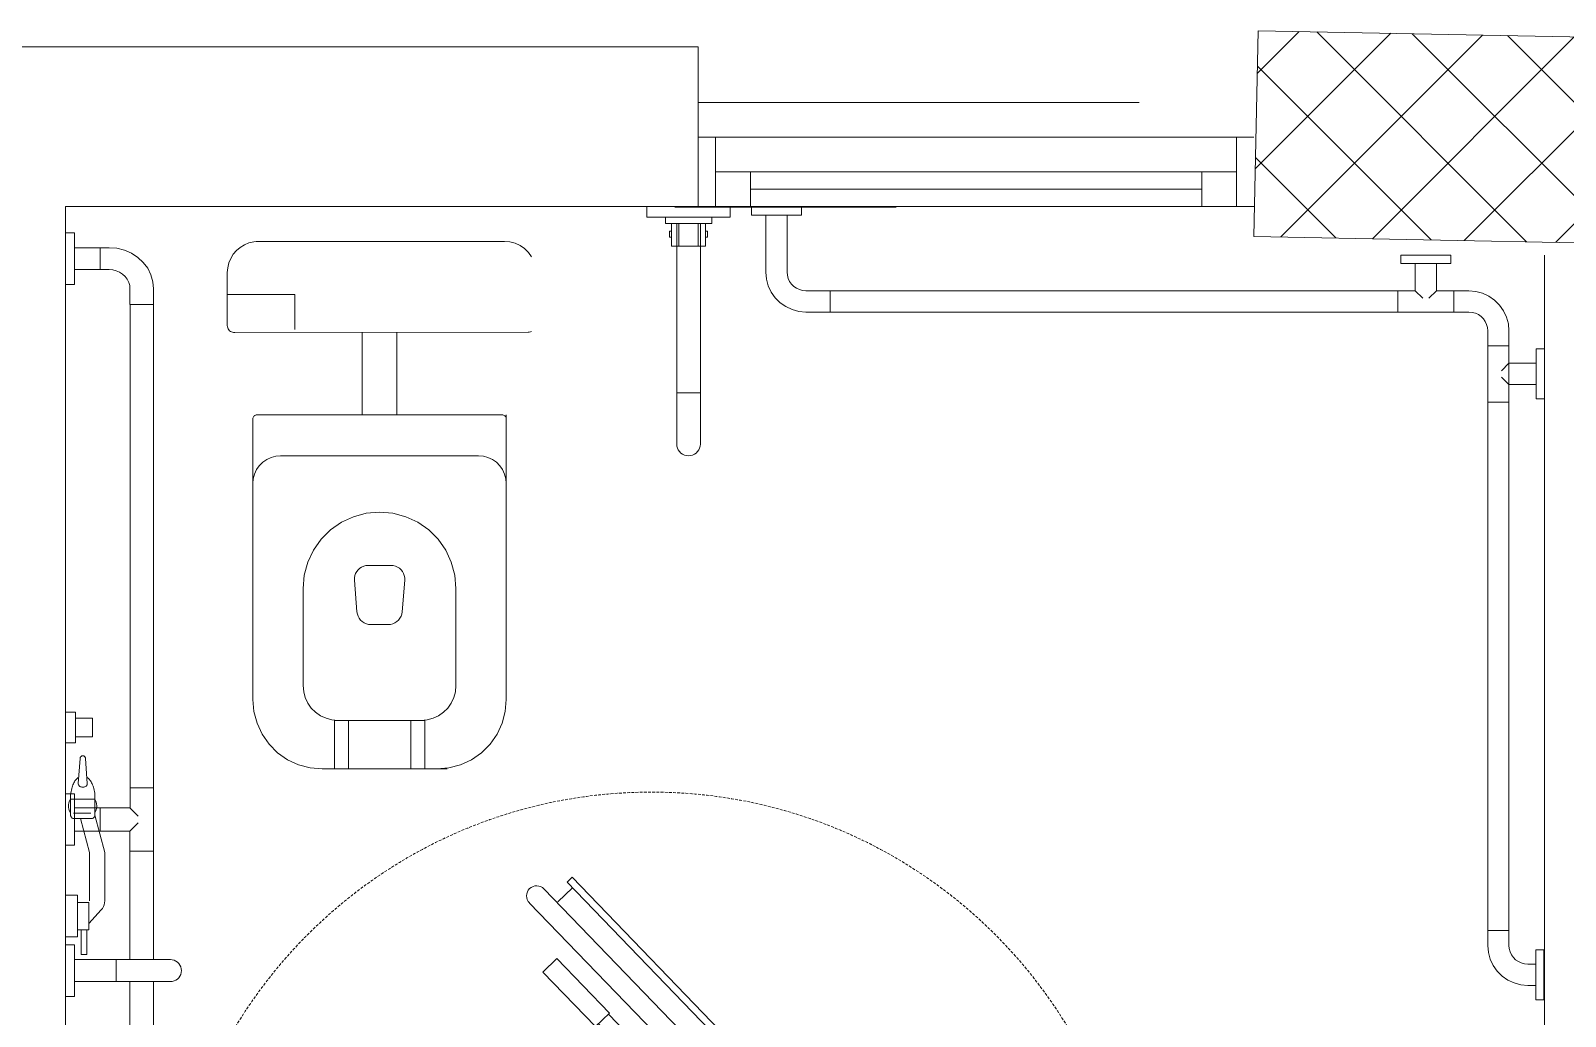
# Model space of a CAD drawing. Extents: x -234346 to 58427, y -132654 to -82394.
# Drawn here: x -135869 to -133659, y -95588 to -94169 of the extents above; entities that cross this region are included whole.
import ezdxf

# ---------------------------------------------------------------- set-up
doc = ezdxf.new("R2010")
doc.units = 0
doc.header["$LTSCALE"] = 8
doc.linetypes.add('HIDDEN2', pattern=[4.7625, 3.175, -1.5875])
doc.linetypes.add('TRATTEGGIATA', pattern=[0.75, 0.5, -0.25])
doc.layers.get('0').update_dxf_attribs({"color": 9, "lineweight": 5})
for name, color, linetype, lineweight in [('72_EGR_EQP_TAG', 9, 'Continuous', 5), ('Aluminum', 9, 'Continuous', 5), ('C-HYDR-CTCH', 9, 'Continuous', 5), ('Hatch', 9, 'Continuous', 5), ('LOADING', 9, 'Continuous', 5), ('Proj', 9, 'Continuous', 5), ('SANIT', 9, 'Continuous', 5), ('Structure', 9, 'Continuous', 5), ('Walls', 9, 'Continuous', 5)]:
    doc.layers.add(name, color=color, linetype=linetype, lineweight=lineweight)

# ---------------------------------------------------------------- blocks, each defined once
blk = doc.blocks.new('A$C47696aed')
at = {"layer": 'Hatch'}
h = blk.add_hatch(dxfattribs=at)
h.set_pattern_fill('ANSI37', color=256, scale=30)
h.paths.add_polyline_path([(50952.7, 21917.9), (50348.7, 21909.7), (50352.6, 21621.3), (50956.6, 21629.5)])
h.paths.add_polyline_path([(43791.9, 21910.1), (43208.4, 21904.7), (43188.5, 21613.3), (43772, 21618.7)])
h.paths.add_polyline_path([(29414.9, 21902.8), (28815.8, 21898.7), (28810.1, 21605.6), (29409.2, 21609.7)])
h.paths.add_polyline_path([(36600.2, 21904.9), (35999, 21897.4), (35990.7, 21611.8), (36591.9, 21619.3)])
h.paths.add_polyline_path([(22195.7, 21912), (21589.3, 21890.2), (21603.8, 21597.6), (22210.2, 21619.5)])
h.paths.add_polyline_path([(15459.1, 21901.7), (14237.2, 21925.6), (14230.7, 21629.5), (15452.7, 21605.5)])
h.paths.add_polyline_path([(15473.2, 14701.6), (14258.2, 14685.8), (14244.7, 14393.4), (15459.7, 14409.1)])
h.paths.add_polyline_path([(15447.1, 7508.4), (14244, 7492.4), (14238.3, 7199.4), (15441.4, 7215.3)])
h.paths.add_polyline_path([(15465.6, 309.7), (14269, 298.3), (14271.8, 3.8), (15468.5, 15.2)])
h.paths.add_polyline_path([(7830.6, 311.8), (7227.1, 308.1), (7237.7, 22.6), (7841.3, 26.3)])
h.paths.add_polyline_path([(7815.2, 7509.8), (7218.4, 7511.4), (7218.2, 7210.2), (7815.1, 7208.6)])
h.paths.add_polyline_path([(7825.1, 14699.4), (7205.8, 14700.6), (7195.2, 14397.6), (7814.5, 14396.4)])
h.paths.add_polyline_path([(7801.7, 21878.7), (7201.1, 21893.2), (7197.5, 21603.6), (7798.1, 21589.1)])
h.paths.add_polyline_path([(602.6, 21876.9), (0, 21899.6), (1.9, 21611.2), (604.5, 21588.5)])
h.paths.add_polyline_path([(610.4, 7498.6), (8.3, 7491.6), (11.7, 7200), (613.7, 7206.9)])
h.paths.add_polyline_path([(627.9, 303.9), (29.5, 302.9), (34.3, 2.3), (632.7, 3.3)])
h.paths.add_polyline_path([(22214.6, 317.2), (21608.9, 304.3), (21614.6, 3.1), (22220.3, 16)])
h.paths.add_polyline_path([(22208.1, 7509.7), (21613.7, 7492.1), (21615.8, 7195.5), (22210.2, 7213.1)])
h.paths.add_polyline_path([(22199.3, 14717.7), (21600.4, 14710), (21604.4, 14409.9), (22203.4, 14417.6)])
h.paths.add_polyline_path([(29399.7, 14702.4), (28797.7, 14707.1), (28802, 14415), (29403.9, 14410.3)])
h.paths.add_polyline_path([(29403.4, 7519.8), (28799.6, 7502.2), (28813, 7202.1), (29413.1, 7223.2)])
h.paths.add_polyline_path([(29419.5, 303.8), (28815.7, 310.4), (28813.3, 24.7), (29417.2, 18.1)])
h.paths.add_polyline_path([(36618, 314.2), (36020.7, 299.7), (36029.7, 0), (36627, 14.6)])
h.paths.add_polyline_path([(36610.7, 7502.6), (36009.5, 7504.5), (36010.6, 7207.3), (36611.9, 7205.4)])
h.paths.add_polyline_path([(36574.3, 14706.4), (35993.4, 14711.1), (36013.1, 14421.3), (36594, 14416.6)])
h.paths.add_polyline_path([(43777.6, 14705.7), (43180, 14719.4), (43182, 14427.5), (43779.6, 14413.8)])
h.paths.add_polyline_path([(43778.6, 7507.1), (43210.2, 7499.5), (43212, 7205.4), (43780.5, 7213)])
h.paths.add_polyline_path([(43815.7, 310), (43210.4, 307.3), (43211.8, 2.8), (43817, 5.4)])
h.paths.add_polyline_path([(50989.9, 309.5), (50401.9, 325.5), (50388.7, 18.3), (50976.7, 2.3)])
h.paths.add_polyline_path([(50974.1, 7508.9), (50370.9, 7510), (50368.9, 7213.4), (50972.2, 7212.3)])
at = {"layer": 'C-HYDR-CTCH', "color": 4, "flags": 128}
blk.add_lwpolyline([(15452.7, 21605.5), (15459.1, 21901.7), (14237.2, 21925.6), (14230.7, 21629.5), (15452.7, 21605.5)], dxfattribs=at)
blk = doc.blocks.new('Wheelchair')
for p, q in [((9688.8, 4580.4), (9636.3, 4519)), ((9688.8, 4580.4), (9913.2, 4363.8)), ((9695.9, 4532.4), (9716, 4554.1)), ((9695.9, 4532.4), (9738.4, 4489.9)), ((9647.3, 4524.1), (9584.2, 4494.7)), ((9709.9, 4426.2), (9647.3, 4524.1)), ((9584.2, 4494.7), (9568.2, 4476.7)), ((9698.4, 4444.2), (9735.9, 4492.5)), ((9738.4, 4489.9), (9752.5, 4485)), ((9752.5, 4485), (9762.6, 4492.4)), ((9968.8, 4285), (9757.7, 4488.8)), ((9762.6, 4492.4), (9766.7, 4505.2)), ((9568.2, 4476.7), (9665.9, 4393.6)), ((9586.8, 4461), (9580.1, 4453.2)), ((9580.1, 4453.2), (9656.4, 4390)), ((9709.9, 4426.2), (9663.7, 4398.5)), ((9779.1, 4383.2), (9709.9, 4426.2)), ((9900.5, 4350.6), (9959.2, 4411.4)), ((9951.7, 4408.7), (9954.5, 4406)), ((9959.2, 4411.4), (10010.4, 4361.2)), ((9656.4, 4390), (9661.8, 4397.1)), ((9665.9, 4393.6), (9695.8, 4341.1)), ((9759.9, 4375.2), (9778.4, 4384.2)), ((9778.4, 4384.2), (9904.8, 4281.6)), ((9933.8, 4386.5), (9932, 4388.3)), ((9934.6, 4342.8), (9980.6, 4390.4)), ((9975.8, 4385.5), (10035.6, 4327.8)), ((9426, 4292.7), (9452.6, 4357.1)), ((9452.6, 4357.1), (9469.8, 4373.8)), ((9469.8, 4373.8), (9557.2, 4280)), ((9486.4, 4356), (9493.9, 4363)), ((9493.9, 4363), (9560.4, 4289.7)), ((9759.9, 4375.2), (9711.9, 4320.3)), ((9934.3, 4342.8), (9906.5, 4356.1)), ((9950.7, 4359.5), (9980.6, 4330.3)), ((10015.9, 4307.3), (9956.1, 4365)), ((10010.4, 4361.2), (10005.8, 4356.5)), ((9695.8, 4341.1), (9709.9, 4321.7)), ((9732.8, 4330.6), (9756, 4349.7)), ((9756, 4349.7), (9802, 4345.5)), ((9802, 4345.5), (9893.6, 4285.1)), ((9934.7, 4342.9), (10054.3, 4227.4)), ((9980.6, 4330.3), (9986.1, 4336)), ((9751.1, 4275.1), (9711.9, 4320.3)), ((9732.8, 4330.6), (9727.3, 4319.9)), ((9778.1, 4291.7), (9727.3, 4319.9)), ((9371.6, 4248.8), (9430.7, 4303.9)), ((9526.6, 4234.6), (9426, 4292.7)), ((9560.4, 4289.7), (9553.6, 4283.9)), ((9775.8, 4283), (9778.1, 4291.7)), ((9966.8, 4282.3), (9975.4, 4291.3)), ((9975.4, 4291.3), (9984.9, 4294.4)), ((10121.6, 4286.3), (10128.5, 4293.5)), ((10128.5, 4293.5), (10506.2, 3929)), ((9526.6, 4234.6), (9552.2, 4282)), ((9557.2, 4280), (9611, 4252.4)), ((9770.8, 4244.3), (9751.1, 4275.1)), ((9789, 4271.5), (9775.8, 4283)), ((9836.1, 4243.1), (9789, 4271.5)), ((9890.5, 4287.2), (9880.7, 4247.5)), ((9891.8, 4246.6), (9904.8, 4281.6)), ((9893.6, 4285.1), (9904.8, 4281.6)), ((9904.8, 4281.6), (9992.8, 4255.2)), ((9964, 4272.7), (9966.8, 4282.3)), ((9977.3, 4259.9), (9964, 4272.7)), ((9967.7, 4265.7), (9965.5, 4263.4)), ((10489.5, 3888.5), (10084.1, 4279.7)), ((10129.9, 4278.3), (10109.5, 4257.2)), ((10137.1, 4271.4), (10116.7, 4250.3)), ((10121.6, 4286.3), (10499.3, 3921.8)), ((9371.6, 4248.8), (9598.1, 4034.2)), ((9419.9, 4243.9), (9399.1, 4222.7)), ((9419.9, 4243.9), (9464.3, 4203.2)), ((9508.1, 4245.3), (9461.6, 4205.7)), ((9611, 4252.4), (9631.1, 4239.2)), ((9989.6, 3975.8), (9770.8, 4244.3)), ((9879.4, 4247.6), (9836.1, 4243.1)), ((9891.8, 4246.6), (9879.4, 4247.6)), ((9966.5, 4198.9), (9891.8, 4246.6)), ((9992.8, 4255.2), (10043.4, 4233.2)), ((10183.1, 4143.7), (10063.9, 4258.7)), ((9572.7, 4167.4), (9526.6, 4234.6)), ((9579.9, 4186.9), (9632.5, 4237.3)), ((9623.1, 4216), (9633.6, 4221.9)), ((9679.4, 4200.1), (9632.5, 4237.3)), ((9664, 4172.4), (9633.6, 4221.9)), ((10043.4, 4233.2), (10099.8, 4203.2)), ((9464.3, 4203.2), (9469.8, 4189.4)), ((9623.1, 4216), (9605.2, 4191.9)), ((9711.1, 4181.9), (9679.4, 4200.1)), ((10099.8, 4203.2), (10116.9, 4183)), ((9462.9, 4179), (9450.3, 4174.3)), ((9469.8, 4189.4), (9462.9, 4179)), ((9679.2, 3982.3), (9466.2, 4184.1)), ((9579.9, 4186.9), (9571.7, 4168)), ((9605.2, 4191.9), (9611.4, 4146.2)), ((9989.1, 3975.3), (9711.1, 4181.9)), ((10005.5, 4168.6), (9966.5, 4198.9)), ((10116.9, 4183), (10155.6, 4163.8)), ((10130.2, 4164), (10120, 4181.2)), ((9571.7, 4168), (9679.8, 4046.3)), ((9672.6, 4175.1), (9664, 4172.4)), ((9684.7, 4162.4), (9672.6, 4175.1)), ((9715.1, 4116.7), (9684.7, 4162.4)), ((10047.5, 4143.9), (10005.5, 4168.6)), ((10087.4, 4131), (10130.2, 4164)), ((10155.6, 4163.8), (10251.2, 4093.6)), ((9611.4, 4146.2), (9675.8, 4057.3)), ((9851.9, 4142.1), (9833.2, 4122.2)), ((9849, 4139.2), (9835.9, 4124.9)), ((10087.4, 4131), (10047.5, 4143.9)), ((9712.6, 4073.2), (9715.1, 4116.7)), ((9816.8, 4105.4), (9835.9, 4124.9)), ((10135, 4071.7), (10087.4, 4131)), ((10251.2, 4093.6), (10204.7, 4088.4)), ((10251.2, 4093.6), (10275.8, 4069.8)), ((9673.6, 4060.4), (9712.8, 4071.9)), ((9714.2, 4060.8), (9712.6, 4073.2)), ((10097.7, 4073.5), (9997.2, 3968.1)), ((10187.6, 4070.2), (10097.7, 4073.5)), ((10204.7, 4088.4), (10101.2, 3978.7)), ((10275.8, 4069.8), (10283, 4047)), ((9610.7, 4047.5), (9552.6, 3986.2)), ((9675.8, 4057.3), (9679.8, 4046.3)), ((9714.2, 4060.8), (9679.8, 4046.3)), ((9679.8, 4046.3), (9710.1, 3959.6)), ((9765.1, 3988.4), (9714.2, 4060.8)), ((10283, 4047), (10281.4, 4032.7)), ((10469.2, 3867.5), (10283.1, 4047.1)), ((9619.9, 4014.1), (9605.4, 4041.3)), ((10281.4, 4032.7), (10176, 3886.7)), ((9576.3, 4012.7), (9574.4, 4014.4)), ((9619.9, 4013.8), (9574.4, 3965.8)), ((9619.9, 4013.8), (9740.6, 3899.4)), ((10294.8, 3967.5), (10259.1, 4001.9)), ((10271, 4018.3), (10309.2, 3981.4)), ((9552.6, 3986.2), (9605, 3937.3)), ((9554.9, 3993.8), (9557.7, 3991.1)), ((9659, 3934.2), (9598.7, 3991.4)), ((9604, 3997), (9634.5, 3968.4)), ((9681.9, 3984.4), (9673.3, 3975.3)), ((9691.3, 3987.6), (9681.9, 3984.4)), ((9704.7, 3974.8), (9691.3, 3987.6)), ((9698.5, 3984.2), (9700.7, 3986.4)), ((9797.1, 3950.8), (9765.1, 3988.4)), ((10101.2, 3978.7), (10059.8, 3939.5)), ((10101.2, 3978.7), (10167.6, 3911)), ((10310.6, 3982.9), (10291.2, 3962.7)), ((10389.2, 3907.1), (10310.6, 3982.9)), ((9579.2, 3970.8), (9639.5, 3913.6)), ((9634.5, 3968.4), (9629, 3962.7)), ((9673.3, 3975.3), (9670.6, 3965.7)), ((9710.1, 3959.6), (9734.3, 3910)), ((9896.3, 3862.9), (9997.1, 3968)), ((9989.1, 3975.3), (9986.9, 3977.9)), ((10002.4, 3961.7), (9989.1, 3975.3)), ((10002.4, 3961.7), (9993.9, 3948)), ((9997.1, 3968.1), (9995.9, 3966.7)), ((10002.4, 3961.7), (10003.2, 3962.2)), ((10003.8, 3963), (10017, 3972.2)), ((10017, 3972.2), (10055.4, 3976.6)), ((10055.4, 3976.6), (10092.1, 3970.4)), ((10291.2, 3962.7), (10369.7, 3886.9)), ((9605, 3937.3), (9609.5, 3942)), ((9823.7, 3909.9), (9797.1, 3950.8)), ((9993.9, 3948), (9991.2, 3909.5)), ((10491.3, 3929.5), (10470.9, 3908.4)), ((10499.3, 3921.8), (10506.2, 3929)), ((9734.3, 3910), (9766.8, 3855.1)), ((9838.4, 3870.6), (9823.7, 3909.9)), ((9991.2, 3909.5), (9999, 3873.1)), ((9991.2, 3863.6), (10028.5, 3906.8)), ((10369.7, 3886.9), (10389.2, 3907.1)), ((9830, 3774.5), (9709.7, 3888.4)), ((9838.4, 3870.6), (9807.3, 3826.4)), ((9899.8, 3825.8), (9838.4, 3870.6)), ((9689.7, 3867.2), (10098.6, 3479.7)), ((9766.8, 3855.1), (9787.8, 3838.9)), ((9886.2, 3755.3), (9991.2, 3863.6)), ((9903.6, 3773.2), (9896.3, 3862.9)), ((9991.2, 3863.6), (10061.7, 3800.3)), ((9684.7, 3829.6), (9677.9, 3822.3)), ((9684.7, 3829.6), (10065.8, 3468.5)), ((9693.1, 3821.6), (9713.3, 3842.9)), ((9700.4, 3814.7), (9720.5, 3836)), ((9787.8, 3838.9), (9808.6, 3801)), ((9807.3, 3826.4), (9789.7, 3835.8)), ((9677.9, 3822.3), (10058.9, 3461.2)), ((9808.6, 3801), (9883.1, 3708.7)), ((9945.2, 3681.2), (10086.4, 3793)), ((9883.1, 3708.7), (9886.2, 3755.3)), ((9883.1, 3708.7), (9907.9, 3685.2)), ((9959.2, 3692.3), (9997.7, 3655.7)), ((10011, 3670.7), (9975, 3704.8)), ((9907.9, 3685.2), (9931, 3679)), ((10118.7, 3500.9), (9930.9, 3678.8)), ((9931, 3679), (9945.2, 3681.2)), ((9996.3, 3654.2), (10015.6, 3674.6)), ((10015.6, 3674.6), (10094.8, 3599.5)), ((10075.5, 3579.1), (9996.3, 3654.2)), ((10094.8, 3599.5), (10075.5, 3579.1)), ((10057.7, 3476.1), (10077.9, 3497.4)), ((10065.8, 3468.5), (10058.9, 3461.2))]:
    blk.add_line(p, q)
at = {"linetype": 'TRATTEGGIATA'}
blk.add_circle((9928.9, 4043.3), 700, dxfattribs=at)
for centre, radius, start, end in [((9941.8, 4398.5), 14.2, 46.0147, 226.0147), ((10025.7, 4317.5), 14.2, 226.0147, 46.0147), ((10074, 4269.2), 14.6, 46.0147, 226.0147), ((9564.6, 4004.1), 14.2, 46.5424, 226.5424), ((9694.4, 4260), 626.4, 320.2511, 335.2615), ((9694.4, 4260), 616.4, 321.5411, 333.0972), ((9649.3, 3923.9), 14.2, 226.5424, 46.5424), ((9699.7, 3877.8), 14.6, 46.5424, 226.5424), ((10097.1, 3872.9), 80.1, 316.0147, 28.3763), ((10479.4, 3878), 14.6, 226.0147, 46.0147), ((10096.6, 3872.4), 80.1, 244.1807, 316.5424), ((9692, 4257.4), 626.4, 297.2956, 312.306), ((9692, 4257.4), 616.4, 299.4599, 311.0159), ((10108.7, 3490.3), 14.6, 226.5424, 46.5424)]:
    blk.add_arc(centre, radius, start, end)
blk = doc.blocks.new('GF1')
at = {"layer": 'Aluminum', "color": 9}
for p, q in [((-134108, -94322.6, 0), (-134908, -94322.6, 0)), ((-134883, -94322.6, 0), (-134883, -94422.6, 0)), ((-134133, -94322.6, 0), (-134133, -94422.6, 0)), ((-134133, -94372.6, 0), (-134883, -94372.6, 0)), ((-134833, -94372.6, 0), (-134833, -94422.6, 0)), ((-134183, -94372.6, 0), (-134183, -94422.6, 0)), ((-134833, -94397.6, 0), (-134183, -94397.6, 0)), ((-134108, -94422.6, 0), (-134908, -94422.6, 0)), ((-134108, -94422.6, 0), (-134908, -94422.6, 0))]:
    blk.add_line(p, q, dxfattribs=at)
at = {"layer": 'Proj', "color": 9, "linetype": 'HIDDEN2', "ltscale": 25}
blk.add_line((-134908, -94272.6, 0), (-134108, -94272.6, 0), dxfattribs=at)
at = {"layer": 'SANIT', "color": 9}
for p, q in [((-134982, -94437.6), (-134982, -94422.6)), ((-134623, -94423.3), (-134941.5, -94423.3)), ((-134862, -94422.6), (-134862, -94437.6)), ((-134831.3, -94435), (-134831.3, -94423.3)), ((-134831.3, -94423.3), (-134759.3, -94423.3)), ((-134759.3, -94423.3), (-134759.3, -94435)), ((-134862, -94437.6), (-134982, -94437.6)), ((-134955.4, -94437.6), (-134888.6, -94437.6)), ((-134955.4, -94446.8), (-134955.4, -94437.6)), ((-134888.6, -94446.8), (-134955.4, -94446.8)), ((-134946.3, -94446.8), (-134939, -94446.8)), ((-134946.3, -94479.6), (-134946.3, -94446.8)), ((-134939, -94446.8), (-134939, -94479.6)), ((-134939, -94446.8), (-134939, -94690.7)), ((-134936, -94479.6), (-134936, -94446.8)), ((-134908, -94479.6), (-134908, -94446.8)), ((-134897.6, -94446.8), (-134905, -94446.8)), ((-134905, -94446.8), (-134905, -94479.6)), ((-134905, -94446.8), (-134905, -94690.7)), ((-134897.6, -94479.6), (-134897.6, -94446.8)), ((-134888.6, -94437.6), (-134888.6, -94446.8)), ((-134759.3, -94435), (-134831.3, -94435)), ((-134810.6, -94516.8), (-134810.6, -94435)), ((-134780, -94435), (-134780, -94516.8)), ((-135806.4, -94460.4), (-135819.4, -94460.4)), ((-135819.4, -94460.4), (-135819.4, -94534.6)), ((-135806.4, -94534.6), (-135806.4, -94460.4)), ((-135561.6, -94477.5), (-135567.7, -94481.2)), ((-135555.1, -94474.8), (-135561.6, -94477.5)), ((-135548.2, -94473.2), (-135555.1, -94474.8)), ((-135541.2, -94472.6), (-135548.2, -94473.2)), ((-135541.2, -94472.6), (-135544.7, -94472.6)), ((-135187.2, -94472.6), (-135541.2, -94472.6)), ((-135364.2, -94472.6), (-135529.2, -94472.6)), ((-135179.4, -94473.3), (-135187.2, -94472.6)), ((-135171.8, -94475.3), (-135179.4, -94473.3)), ((-135164.7, -94478.6), (-135171.8, -94475.3)), ((-134949.4, -94457.8), (-134946.3, -94457.8)), ((-134949.4, -94466.6), (-134949.4, -94457.8)), ((-134946.3, -94466.6), (-134949.4, -94466.6)), ((-134946.3, -94457.8), (-134946.3, -94466.6)), ((-134894.6, -94457.8), (-134897.6, -94457.8)), ((-134897.6, -94457.8), (-134897.6, -94466.6)), ((-134897.6, -94466.6), (-134894.6, -94466.6)), ((-134894.6, -94466.6), (-134894.6, -94457.8)), ((-135756.4, -94481.7), (-135805.4, -94481.7)), ((-135769.4, -94481.7), (-135769.4, -94513.3)), ((-135756.4, -94481.7), (-135745.3, -94482.6)), ((-135745.3, -94482.6), (-135734.5, -94485.3)), ((-135734.5, -94485.3), (-135724.4, -94489.7)), ((-135724.4, -94489.7), (-135715.2, -94495.6)), ((-135715.2, -94495.6), (-135707.3, -94503)), ((-135581.3, -94497.2), (-135584, -94503.7)), ((-135577.6, -94491.2), (-135581.3, -94497.2)), ((-135573, -94485.8), (-135577.6, -94491.2)), ((-135567.7, -94481.2), (-135573, -94485.8)), ((-135158.3, -94483.1), (-135164.7, -94478.6)), ((-135152.7, -94488.7), (-135158.3, -94483.1)), ((-135148.2, -94495.1), (-135152.7, -94488.7)), ((-134939, -94479.6), (-134946.3, -94479.6)), ((-134939, -94479.6), (-134905, -94479.6)), ((-134905, -94479.6), (-134897.6, -94479.6)), ((-133896.2, -94492.6), (-133896.2, -94504.3)), ((-133824.2, -94492.6), (-133896.2, -94492.6)), ((-133824.2, -94504.3), (-133824.2, -94492.6)), ((-135805.4, -94513.3), (-135756.4, -94513.3)), ((-135756.4, -94513.3), (-135751.2, -94513.7)), ((-135751.2, -94513.7), (-135746.1, -94515)), ((-135746.1, -94515), (-135741.4, -94517)), ((-135741.4, -94517), (-135737.1, -94519.8)), ((-135737.1, -94519.8), (-135733.4, -94523.2)), ((-135707.3, -94503), (-135700.9, -94511.4)), ((-135700.9, -94511.4), (-135696.2, -94520.8)), ((-135696.2, -94520.8), (-135693.3, -94530.8)), ((-135585.7, -94510.6), (-135586.2, -94517.6)), ((-135586.2, -94593.8), (-135586.2, -94517.6)), ((-135584, -94503.7), (-135585.7, -94510.6)), ((-134809.8, -94526.8), (-134810.6, -94516.8)), ((-134779.6, -94521.4), (-134780, -94516.8)), ((-134778.4, -94526), (-134779.6, -94521.4)), ((-133896.2, -94504.3), (-133824.2, -94504.3)), ((-133875.5, -94543.8), (-133875.5, -94504.3)), ((-133844.9, -94504.3), (-133844.9, -94543.8)), ((-135819.4, -94534.6), (-135806.4, -94534.6)), ((-135733.4, -94523.2), (-135730.4, -94527.2)), ((-135730.4, -94527.2), (-135728.2, -94531.6)), ((-135728.2, -94531.6), (-135726.8, -94536.3)), ((-135726.8, -94536.3), (-135726.4, -94541.1)), ((-135726.4, -94563.4), (-135726.4, -94541.1)), ((-135693.3, -94530.8), (-135692.4, -94541.1)), ((-135692.4, -94563.4), (-135692.4, -94541.1)), ((-134807.2, -94536.5), (-134809.8, -94526.8)), ((-134802.9, -94545.6), (-134807.2, -94536.5)), ((-134776.4, -94530.3), (-134778.4, -94526)), ((-134773.7, -94534.1), (-134776.4, -94530.3)), ((-134770.4, -94537.4), (-134773.7, -94534.1)), ((-134766.5, -94540.1), (-134770.4, -94537.4)), ((-134762.3, -94542.1), (-134766.5, -94540.1)), ((-134757.7, -94543.3), (-134762.3, -94542.1)), ((-134753, -94543.8), (-134757.7, -94543.3)), ((-134717.9, -94543.8), (-134753, -94543.8)), ((-134717.9, -94543.8), (-134717.9, -94574.4)), ((-133900.7, -94543.8), (-134717.9, -94543.8)), ((-133900.7, -94543.8), (-133875.5, -94543.8)), ((-133900.7, -94574.4), (-133900.7, -94543.8)), ((-133875.5, -94543.8), (-133864.7, -94554.6)), ((-133844.9, -94543.8), (-133855.7, -94554.6)), ((-133844.9, -94543.8), (-133819.7, -94543.8)), ((-133819.7, -94574.4), (-133819.7, -94543.8)), ((-133819.7, -94543.8), (-133798.1, -94543.8)), ((-133798.1, -94543.8), (-133788.1, -94544.6)), ((-135692.4, -94563.4), (-135726.4, -94563.4)), ((-135726.2, -94563.4), (-135726.2, -95288)), ((-135692.4, -94563.4), (-135692.4, -95479)), ((-135586.2, -94549.1), (-135489.2, -94549.1)), ((-135586.2, -94557.1), (-135586.2, -94560.6)), ((-135489.2, -94549.1), (-135489.2, -94599.6)), ((-134797.2, -94553.8), (-134802.9, -94545.6)), ((-134790.1, -94560.9), (-134797.2, -94553.8)), ((-134781.8, -94566.6), (-134790.1, -94560.9)), ((-133788.1, -94544.6), (-133778.4, -94547.2)), ((-133778.4, -94547.2), (-133769.3, -94551.5)), ((-133769.3, -94551.5), (-133761.1, -94557.2)), ((-133761.1, -94557.2), (-133754, -94564.3)), ((-133754, -94564.3), (-133748.2, -94572.5)), ((-134772.7, -94570.9), (-134781.8, -94566.6)), ((-134763, -94573.5), (-134772.7, -94570.9)), ((-134753, -94574.4), (-134763, -94573.5)), ((-134717.9, -94574.4), (-134753, -94574.4)), ((-133798.1, -94574.4), (-134717.9, -94574.4)), ((-133798.1, -94574.4), (-133793.4, -94574.8)), ((-133793.4, -94574.8), (-133788.9, -94576)), ((-133788.9, -94576), (-133784.6, -94578)), ((-133784.6, -94578), (-133780.7, -94580.7)), ((-133780.7, -94580.7), (-133777.4, -94584)), ((-133777.4, -94584), (-133774.7, -94587.9)), ((-133774.7, -94587.9), (-133772.7, -94592.1)), ((-133748.2, -94572.5), (-133744, -94581.7)), ((-133744, -94581.7), (-133741.4, -94591.3)), ((-135586.2, -94593.8), (-135586.1, -94595.5)), ((-135586.1, -94595.5), (-135585.7, -94597.1)), ((-135585.7, -94597.1), (-135585, -94598.6)), ((-135585, -94598.6), (-135584.1, -94599.9)), ((-135584.1, -94599.9), (-135583, -94601.2)), ((-135583, -94601.2), (-135581.7, -94602.2)), ((-135581.7, -94602.2), (-135580.3, -94603)), ((-135580.3, -94603), (-135578.7, -94603.5)), ((-135578.7, -94603.5), (-135577.1, -94603.8)), ((-135577.1, -94603.8), (-135575.5, -94603.8)), ((-135153, -94603.4), (-135575.5, -94603.8)), ((-135392, -94722.3), (-135392, -94603.6)), ((-135342, -94722.3), (-135342, -94603.6)), ((-135152.9, -94603.4), (-135151.3, -94603.4)), ((-135151.3, -94603.4), (-135149.6, -94603.1)), ((-135149.6, -94603.1), (-135148.1, -94602.5)), ((-133772.7, -94592.1), (-133771.5, -94596.7)), ((-133771.5, -94596.7), (-133771.1, -94601.4)), ((-133771.1, -94623), (-133771.1, -94601.4)), ((-133741.4, -94591.3), (-133740.5, -94601.4)), ((-133740.5, -94623), (-133740.5, -94601.4)), ((-133771.1, -94623), (-133771.1, -94704)), ((-133771.1, -94623), (-133740.5, -94623)), ((-133740.5, -94648.2), (-133740.5, -94623)), ((-133701.1, -94627.4), (-133689.4, -94627.4)), ((-133701.1, -94699.4), (-133701.1, -94627.4)), ((-133689.4, -94627.4), (-133689.4, -94699.4)), ((-133771.1, -94633.9), (-133771.1, -95464.7)), ((-133740.5, -94648.2), (-133751.3, -94659)), ((-133740.5, -94633.9), (-133740.5, -95464.7)), ((-133701.1, -94648.2), (-133740.5, -94648.2)), ((-133740.5, -94678.8), (-133751.3, -94668)), ((-134939, -94690.7), (-134939, -94764.4)), ((-134939, -94690.7), (-134905, -94690.7)), ((-134905, -94690.7), (-134905, -94764.4)), ((-133740.5, -94678.8), (-133701.1, -94678.8)), ((-133740.5, -94704), (-133740.5, -94678.8)), ((-133771.1, -94704), (-133740.5, -94704)), ((-133689.4, -94699.4), (-133701.1, -94699.4)), ((-135549.4, -94727.3), (-135549.5, -94728.3)), ((-135549.5, -94769.8), (-135549.5, -94728.3)), ((-135549.5, -94811.3), (-135549.5, -94728.3)), ((-135549.1, -94726.3), (-135549.4, -94727.3)), ((-135548.6, -94725.3), (-135549.1, -94726.3)), ((-135548, -94724.5), (-135548.6, -94725.3)), ((-135547.3, -94723.7), (-135548, -94724.5)), ((-135546.5, -94723.1), (-135547.3, -94723.7)), ((-135545.5, -94722.7), (-135546.5, -94723.1)), ((-135544.5, -94722.4), (-135545.5, -94722.7)), ((-135543.5, -94722.3), (-135544.5, -94722.4)), ((-135190.5, -94722.3), (-135543.5, -94722.3)), ((-135189.4, -94722.4), (-135190.5, -94722.3)), ((-135188.4, -94722.7), (-135189.4, -94722.4)), ((-135187.5, -94723.1), (-135188.4, -94722.7)), ((-135186.6, -94723.7), (-135187.5, -94723.1)), ((-135185.9, -94724.5), (-135186.6, -94723.7)), ((-135185.3, -94725.3), (-135185.9, -94724.5)), ((-135184.8, -94726.3), (-135185.3, -94725.3)), ((-135184.5, -94727.3), (-135184.8, -94726.3)), ((-135184.5, -94769.8), (-135184.5, -94722.3)), ((-135184.5, -94728.3), (-135184.5, -94727.3)), ((-135184.5, -94728.3), (-135184.5, -94811.3)), ((-134938.7, -94767.4), (-134939, -94764.4)), ((-134905, -94764.4), (-134905.2, -94767.4)), ((-135529.5, -94786.7), (-135535.2, -94790.7)), ((-135523.1, -94783.7), (-135529.5, -94786.7)), ((-135516.4, -94781.9), (-135523.1, -94783.7)), ((-135509.5, -94781.3), (-135516.4, -94781.9)), ((-135224.5, -94781.3), (-135509.5, -94781.3)), ((-135217.5, -94781.9), (-135224.5, -94781.3)), ((-135210.8, -94783.7), (-135217.5, -94781.9)), ((-135204.5, -94786.7), (-135210.8, -94783.7)), ((-135198.7, -94790.7), (-135204.5, -94786.7)), ((-134938, -94770.2), (-134938.7, -94767.4)), ((-134936.7, -94772.9), (-134938, -94770.2)), ((-134935, -94775.3), (-134936.7, -94772.9)), ((-134932.9, -94777.4), (-134935, -94775.3)), ((-134930.5, -94779.1), (-134932.9, -94777.4)), ((-134927.8, -94780.4), (-134930.5, -94779.1)), ((-134924.9, -94781.1), (-134927.8, -94780.4)), ((-134922, -94781.4), (-134924.9, -94781.1)), ((-134919, -94781.1), (-134922, -94781.4)), ((-134916.2, -94780.4), (-134919, -94781.1)), ((-134913.5, -94779.1), (-134916.2, -94780.4)), ((-134911.1, -94777.4), (-134913.5, -94779.1)), ((-134909, -94775.3), (-134911.1, -94777.4)), ((-134907.3, -94772.9), (-134909, -94775.3)), ((-134906, -94770.2), (-134907.3, -94772.9)), ((-134905.2, -94767.4), (-134906, -94770.2)), ((-135547, -94807.7), (-135548.8, -94814.4)), ((-135544.1, -94801.3), (-135547, -94807.7)), ((-135540.1, -94795.6), (-135544.1, -94801.3)), ((-135535.2, -94790.7), (-135540.1, -94795.6)), ((-135193.8, -94795.6), (-135198.7, -94790.7)), ((-135189.8, -94801.3), (-135193.8, -94795.6)), ((-135186.9, -94807.7), (-135189.8, -94801.3)), ((-135185.1, -94814.4), (-135186.9, -94807.7)), ((-135549.5, -94811.3), (-135549.4, -95132.3)), ((-135548.8, -94814.4), (-135549.5, -94821.3)), ((-135184.5, -94821.3), (-135185.1, -94814.4)), ((-135184.4, -95132.3), (-135184.5, -94811.3)), ((-135404.6, -94869), (-135422, -94877.1)), ((-135386.1, -94864), (-135404.6, -94869)), ((-135367, -94862.3), (-135386.1, -94864)), ((-135347.9, -94864), (-135367, -94862.3)), ((-135329.3, -94869), (-135347.9, -94864)), ((-135312, -94877.1), (-135329.3, -94869)), ((-135437.7, -94888.1), (-135451.2, -94901.6)), ((-135422, -94877.1), (-135437.7, -94888.1)), ((-135296.2, -94888.1), (-135312, -94877.1)), ((-135282.7, -94901.6), (-135296.2, -94888.1)), ((-135462.2, -94917.3), (-135470.3, -94934.7)), ((-135451.2, -94901.6), (-135462.2, -94917.3)), ((-135271.7, -94917.3), (-135282.7, -94901.6)), ((-135263.6, -94934.7), (-135271.7, -94917.3)), ((-135470.3, -94934.7), (-135475.3, -94953.2)), ((-135392.8, -94941.5), (-135395.5, -94943.3)), ((-135389.8, -94940.2), (-135392.8, -94941.5)), ((-135386.7, -94939.4), (-135389.8, -94940.2)), ((-135383.5, -94939.1), (-135386.7, -94939.4)), ((-135383.5, -94939.1), (-135350.4, -94939.1)), ((-135347.2, -94939.4), (-135350.4, -94939.1)), ((-135344.1, -94940.2), (-135347.2, -94939.4)), ((-135341.1, -94941.5), (-135344.1, -94940.2)), ((-135338.4, -94943.3), (-135341.1, -94941.5)), ((-135258.6, -94953.2), (-135263.6, -94934.7)), ((-135475.3, -94953.2), (-135477, -94972.3)), ((-135403.1, -94957), (-135403.2, -94960.3)), ((-135403.2, -94960.3), (-135399.5, -95006)), ((-135402.6, -94953.9), (-135403.1, -94957)), ((-135401.5, -94950.8), (-135402.6, -94953.9)), ((-135399.9, -94948), (-135401.5, -94950.8)), ((-135397.9, -94945.5), (-135399.9, -94948)), ((-135395.5, -94943.3), (-135397.9, -94945.5)), ((-135336, -94945.5), (-135338.4, -94943.3)), ((-135334, -94948), (-135336, -94945.5)), ((-135330.7, -94960.3), (-135334.4, -95006)), ((-135332.4, -94950.8), (-135334, -94948)), ((-135331.3, -94953.9), (-135332.4, -94950.8)), ((-135330.8, -94957), (-135331.3, -94953.9)), ((-135330.7, -94960.3), (-135330.8, -94957)), ((-135257, -94972.3), (-135258.6, -94953.2)), ((-135477, -94972.3), (-135476.9, -95112.3)), ((-135257, -94972.3), (-135256.9, -95112.3)), ((-135399.5, -95006), (-135398.9, -95009.2)), ((-135335, -95009.2), (-135334.4, -95006)), ((-135398.9, -95009.2), (-135397.9, -95012.4)), ((-135397.9, -95012.4), (-135396.3, -95015.3)), ((-135396.3, -95015.3), (-135394.3, -95017.9)), ((-135394.3, -95017.9), (-135391.8, -95020.1)), ((-135391.8, -95020.1), (-135389.1, -95021.9)), ((-135389.1, -95021.9), (-135386, -95023.2)), ((-135386, -95023.2), (-135382.8, -95024.1)), ((-135382.8, -95024.1), (-135379.5, -95024.3)), ((-135379.5, -95024.3), (-135354.4, -95024.3)), ((-135354.4, -95024.3), (-135351.1, -95024.1)), ((-135351.1, -95024.1), (-135347.9, -95023.2)), ((-135347.9, -95023.2), (-135344.8, -95021.9)), ((-135344.8, -95021.9), (-135342.1, -95020.1)), ((-135342.1, -95020.1), (-135339.6, -95017.9)), ((-135339.6, -95017.9), (-135337.6, -95015.3)), ((-135337.6, -95015.3), (-135336, -95012.4)), ((-135336, -95012.4), (-135335, -95009.2)), ((-135476.9, -95112.3), (-135476.2, -95121)), ((-135257.7, -95121), (-135256.9, -95112.3)), ((-135549.4, -95132.3), (-135547.9, -95149.7)), ((-135476.2, -95121), (-135473.9, -95129.4)), ((-135473.9, -95129.4), (-135470.2, -95137.3)), ((-135470.2, -95137.3), (-135465.3, -95144.5)), ((-135268.6, -95144.5), (-135263.6, -95137.3)), ((-135263.6, -95137.3), (-135260, -95129.4)), ((-135260, -95129.4), (-135257.7, -95121)), ((-135186, -95149.7), (-135184.4, -95132.3)), ((-135804.9, -95150.6), (-135819.4, -95150.6)), ((-135819.4, -95150.6), (-135819.4, -95194.6)), ((-135804.9, -95194.6), (-135804.9, -95150.6)), ((-135804.9, -95159.2), (-135804.9, -95186)), ((-135780.5, -95159.2), (-135804.9, -95159.2)), ((-135780.5, -95186), (-135780.5, -95159.2)), ((-135547.9, -95149.7), (-135543.4, -95166.5)), ((-135465.3, -95144.5), (-135459.1, -95150.6)), ((-135459.1, -95150.6), (-135451.9, -95155.6)), ((-135451.9, -95155.6), (-135444, -95159.3)), ((-135444, -95159.3), (-135435.6, -95161.6)), ((-135435.6, -95161.6), (-135426.9, -95162.3)), ((-135431.9, -95162.3), (-135301.9, -95162.3)), ((-135431.9, -95232.3), (-135431.9, -95162.3)), ((-135411.9, -95232.3), (-135411.9, -95162.3)), ((-135321.9, -95232.3), (-135321.9, -95162.3)), ((-135306.9, -95162.3), (-135298.3, -95161.6)), ((-135301.9, -95232.3), (-135301.9, -95162.3)), ((-135298.3, -95161.6), (-135289.8, -95159.3)), ((-135289.8, -95159.3), (-135281.9, -95155.6)), ((-135281.9, -95155.6), (-135274.8, -95150.6)), ((-135274.8, -95150.6), (-135268.6, -95144.5)), ((-135190.5, -95166.5), (-135186, -95149.7)), ((-135543.4, -95166.5), (-135536.1, -95182.3)), ((-135536.1, -95182.3), (-135526.1, -95196.6)), ((-135207.8, -95196.6), (-135197.8, -95182.3)), ((-135197.8, -95182.3), (-135190.5, -95166.5)), ((-135819.4, -95194.6), (-135804.9, -95194.6)), ((-135804.9, -95186), (-135780.5, -95186)), ((-135526.1, -95196.6), (-135513.7, -95208.9)), ((-135220.2, -95208.9), (-135207.8, -95196.6)), ((-135798.3, -95217.1), (-135800.9, -95253.3)), ((-135798.1, -95215.8), (-135798.3, -95216.4)), ((-135798.3, -95216.4), (-135798.3, -95217.1)), ((-135797.8, -95215.2), (-135798.1, -95215.8)), ((-135797.4, -95214.6), (-135797.8, -95215.2)), ((-135796.9, -95214.1), (-135797.4, -95214.6)), ((-135796.3, -95213.7), (-135796.9, -95214.1)), ((-135795.7, -95213.4), (-135796.3, -95213.7)), ((-135795.1, -95213.3), (-135795.7, -95213.4)), ((-135794.4, -95213.2), (-135795.1, -95213.3)), ((-135793.7, -95213.3), (-135794.4, -95213.2)), ((-135793, -95213.4), (-135793.7, -95213.3)), ((-135792.4, -95213.7), (-135793, -95213.4)), ((-135791.8, -95214.1), (-135792.4, -95213.7)), ((-135791.4, -95214.6), (-135791.8, -95214.1)), ((-135791, -95215.2), (-135791.4, -95214.6)), ((-135790.7, -95215.8), (-135791, -95215.2)), ((-135790.5, -95216.4), (-135790.7, -95215.8)), ((-135790.4, -95217.1), (-135790.5, -95216.4)), ((-135790.4, -95217.1), (-135787.9, -95253.3)), ((-135513.7, -95208.9), (-135499.4, -95218.9)), ((-135499.4, -95218.9), (-135483.6, -95226.3)), ((-135483.6, -95226.3), (-135466.8, -95230.8)), ((-135267.1, -95230.8), (-135250.2, -95226.3)), ((-135250.2, -95226.3), (-135234.4, -95218.9)), ((-135234.4, -95218.9), (-135220.2, -95208.9)), ((-135807.2, -95252.2), (-135806.4, -95250.8)), ((-135806.4, -95250.8), (-135805.6, -95249.5)), ((-135805.6, -95249.5), (-135804.7, -95248.4)), ((-135804.7, -95248.4), (-135803.8, -95247.3)), ((-135803.8, -95247.3), (-135802.9, -95246.3)), ((-135802.9, -95246.3), (-135801.9, -95245.4)), ((-135801.9, -95245.4), (-135800.9, -95244.6)), ((-135786.8, -95245.4), (-135787.9, -95244.6)), ((-135785.8, -95246.3), (-135786.8, -95245.4)), ((-135784.9, -95247.3), (-135785.8, -95246.3)), ((-135784, -95248.4), (-135784.9, -95247.3)), ((-135783.2, -95249.5), (-135784, -95248.4)), ((-135782.3, -95250.8), (-135783.2, -95249.5)), ((-135781.6, -95252.2), (-135782.3, -95250.8)), ((-135692.4, -95242), (-135692.4, -95506.8)), ((-135466.8, -95230.8), (-135449.4, -95232.3)), ((-135449.4, -95232.3), (-135269.4, -95232.3)), ((-135284.4, -95232.3), (-135267.1, -95230.8)), ((-135819.4, -95342.1), (-135819.4, -95267.9)), ((-135819.4, -95267.9), (-135806.4, -95267.9)), ((-135811.9, -95269.1), (-135811.5, -95266.9)), ((-135811.9, -95269.1), (-135811.9, -95298.7)), ((-135811.5, -95266.9), (-135811.2, -95264.7)), ((-135811.2, -95264.7), (-135810.7, -95262.6)), ((-135810.7, -95262.6), (-135810.2, -95260.6)), ((-135810.2, -95260.6), (-135809.7, -95258.7)), ((-135809.7, -95258.7), (-135809.2, -95257)), ((-135809.2, -95257), (-135808.5, -95255.3)), ((-135808.5, -95255.3), (-135807.9, -95253.7)), ((-135807.9, -95253.7), (-135807.2, -95252.2)), ((-135806.4, -95267.9), (-135806.4, -95342.1)), ((-135800.9, -95253.3), (-135800.8, -95254.1)), ((-135800.8, -95254.1), (-135800.6, -95255)), ((-135800.6, -95255), (-135800.2, -95255.8)), ((-135800.2, -95255.8), (-135799.7, -95256.5)), ((-135799.7, -95256.5), (-135799.1, -95257.1)), ((-135799.1, -95257.1), (-135798.4, -95257.6)), ((-135798.4, -95257.6), (-135797.6, -95258)), ((-135797.6, -95258), (-135796.7, -95258.2)), ((-135796.7, -95258.2), (-135795.9, -95258.3)), ((-135795.9, -95258.3), (-135792.9, -95258.3)), ((-135792.9, -95258.3), (-135792, -95258.2)), ((-135792, -95258.2), (-135791.2, -95258)), ((-135791.2, -95258), (-135790.4, -95257.6)), ((-135790.4, -95257.6), (-135789.7, -95257.1)), ((-135789.7, -95257.1), (-135789, -95256.5)), ((-135789, -95256.5), (-135788.5, -95255.8)), ((-135788.5, -95255.8), (-135788.2, -95255)), ((-135788.2, -95255), (-135788, -95254.1)), ((-135788, -95254.1), (-135787.9, -95253.3)), ((-135780.9, -95253.7), (-135781.6, -95252.2)), ((-135780.2, -95255.3), (-135780.9, -95253.7)), ((-135779.6, -95257), (-135780.2, -95255.3)), ((-135779, -95258.7), (-135779.6, -95257)), ((-135778.5, -95260.6), (-135779, -95258.7)), ((-135778, -95262.6), (-135778.5, -95260.6)), ((-135777.6, -95264.7), (-135778, -95262.6)), ((-135777.2, -95266.9), (-135777.6, -95264.7)), ((-135776.9, -95269.1), (-135777.2, -95266.9)), ((-135776.9, -95298.7), (-135776.9, -95269.1)), ((-135726.2, -95259.4), (-135692.4, -95259.4)), ((-135814.8, -95284), (-135814.9, -95287.1)), ((-135814.9, -95287.1), (-135814.4, -95290.1)), ((-135814.3, -95280.9), (-135814.8, -95284)), ((-135814.4, -95290.1), (-135813.5, -95293.1)), ((-135813.3, -95278), (-135814.3, -95280.9)), ((-135813.5, -95293.1), (-135812.1, -95295.9)), ((-135811.9, -95275.2), (-135813.3, -95278)), ((-135811.9, -95275.6), (-135776.9, -95275.6)), ((-135806.4, -95288), (-135726.4, -95288)), ((-135775.5, -95278.8), (-135776.9, -95275.6)), ((-135776.8, -95295.6), (-135775.4, -95292.4)), ((-135774.6, -95282.1), (-135775.5, -95278.8)), ((-135775.4, -95292.4), (-135774.6, -95289)), ((-135774.3, -95285.6), (-135774.6, -95282.1)), ((-135774.6, -95289), (-135774.3, -95285.6)), ((-135769.4, -95322), (-135769.4, -95288)), ((-135726.4, -95288), (-135714.4, -95300)), ((-135811.9, -95298.7), (-135811.8, -95299.6)), ((-135811.8, -95299.6), (-135811.6, -95300.4)), ((-135811.6, -95300.4), (-135811.2, -95301.2)), ((-135811.2, -95301.2), (-135810.7, -95301.9)), ((-135810.7, -95301.9), (-135810.1, -95302.5)), ((-135810.1, -95302.5), (-135809.4, -95303)), ((-135809.4, -95303), (-135808.6, -95303.4)), ((-135808.6, -95303.4), (-135807.7, -95303.6)), ((-135807.9, -95295.7), (-135782.9, -95295.7)), ((-135807.7, -95303.6), (-135806.9, -95303.7)), ((-135806.9, -95303.7), (-135781.9, -95303.7)), ((-135797.6, -95303.7), (-135784.7, -95352.6)), ((-135781.9, -95303.7), (-135781, -95303.6)), ((-135781, -95303.6), (-135780.2, -95303.4)), ((-135780.2, -95303.4), (-135779.4, -95303)), ((-135779.4, -95303), (-135778.7, -95302.5)), ((-135778.7, -95302.5), (-135778, -95301.9)), ((-135778, -95301.9), (-135777.5, -95301.2)), ((-135777.5, -95301.2), (-135777.2, -95300.4)), ((-135777.2, -95300.4), (-135776.9, -95299.6)), ((-135776.9, -95299.6), (-135776.9, -95298.7)), ((-135776.9, -95298.7), (-135762.7, -95352.6)), ((-135726.4, -95322), (-135714.4, -95310)), ((-135726.4, -95322), (-135806.4, -95322)), ((-135726.4, -95506.8), (-135726.4, -95322)), ((-135819.4, -95342.1), (-135806.4, -95342.1)), ((-135784.7, -95352.6), (-135784.7, -95421.9)), ((-135762.7, -95352.6), (-135762.7, -95421.9)), ((-135726.4, -95350.6), (-135692.4, -95350.6)), ((-135819.4, -95414.2), (-135819.4, -95474.2)), ((-135802, -95414.2), (-135819.4, -95414.2)), ((-135802, -95474.2), (-135802, -95414.2)), ((-135802, -95424.3), (-135802, -95464.1)), ((-135785.6, -95424.3), (-135802, -95424.3)), ((-135785.6, -95464.1), (-135785.6, -95424.3)), ((-135764.6, -95430.4), (-135763.6, -95427.7)), ((-135763.6, -95427.7), (-135762.9, -95424.8)), ((-135762.9, -95424.8), (-135762.7, -95421.9)), ((-135767.9, -95435.3), (-135785.6, -95454.9)), ((-135767.9, -95435.3), (-135766.1, -95433)), ((-135766.1, -95433), (-135764.6, -95430.4)), ((-135802, -95464.1), (-135785.6, -95464.1)), ((-135796.6, -95464.1), (-135796.6, -95499.5)), ((-135788.6, -95464.1), (-135796.6, -95464.1)), ((-135788.6, -95499.5), (-135788.6, -95464.1)), ((-133771.1, -95464.7), (-133771.1, -95486.3)), ((-133771.1, -95464.7), (-133740.7, -95464.7)), ((-133740.5, -95464.7), (-133740.5, -95486.3)), ((-135819.4, -95474.2), (-135802, -95474.2)), ((-135819.4, -95559.7), (-135819.4, -95485.5)), ((-135819.4, -95485.5), (-135806.4, -95485.5)), ((-135806.4, -95485.5), (-135806.4, -95559.7)), ((-133770.2, -95496.3), (-133771.1, -95486.3)), ((-133740.1, -95491), (-133740.5, -95486.3)), ((-133738.9, -95495.5), (-133740.1, -95491)), ((-133690.1, -95492.6), (-133701.8, -95492.6)), ((-133701.8, -95492.6), (-133701.8, -95564.6)), ((-133690.1, -95492.6), (-133690.1, -95564.6)), ((-135805.4, -95506.8), (-135668.1, -95506.8)), ((-135796.6, -95499.5), (-135788.6, -95499.5)), ((-135746.4, -95538.4), (-135746.4, -95506.8)), ((-135668.1, -95506.8), (-135665.4, -95507.1)), ((-135665.4, -95507.1), (-135662.8, -95507.8)), ((-135662.8, -95507.8), (-135660.3, -95509)), ((-135660.3, -95509), (-135658, -95510.5)), ((-135658, -95510.5), (-135656.1, -95512.5)), ((-135656.1, -95512.5), (-135654.5, -95514.7)), ((-135654.5, -95514.7), (-135653.3, -95517.2)), ((-133767.6, -95506), (-133770.2, -95496.3)), ((-133763.4, -95515.1), (-133767.6, -95506)), ((-133757.6, -95523.3), (-133763.4, -95515.1)), ((-133736.9, -95499.8), (-133738.9, -95495.5)), ((-133734.2, -95503.6), (-133736.9, -95499.8)), ((-133730.9, -95507), (-133734.2, -95503.6)), ((-133727, -95509.7), (-133730.9, -95507)), ((-133722.7, -95511.6), (-133727, -95509.7)), ((-133718.2, -95512.9), (-133722.7, -95511.6)), ((-133713.5, -95513.3), (-133718.2, -95512.9)), ((-133701.8, -95513.3), (-133713.5, -95513.3)), ((-135668.1, -95538.4), (-135806.4, -95538.4)), ((-135726.4, -96216.9), (-135726.4, -95538.4)), ((-135692.4, -95538.4), (-135692.4, -96241.3)), ((-135665.4, -95538.1), (-135668.1, -95538.4)), ((-135662.8, -95537.4), (-135665.4, -95538.1)), ((-135660.3, -95536.3), (-135662.8, -95537.4)), ((-135658, -95534.7), (-135660.3, -95536.3)), ((-135656.1, -95532.8), (-135658, -95534.7)), ((-135654.5, -95530.5), (-135656.1, -95532.8)), ((-135653.3, -95528), (-135654.5, -95530.5)), ((-135653.3, -95517.2), (-135652.6, -95519.9)), ((-135652.6, -95525.4), (-135653.3, -95528)), ((-135652.6, -95519.9), (-135652.4, -95522.6)), ((-135652.4, -95522.6), (-135652.6, -95525.4)), ((-133750.5, -95530.4), (-133757.6, -95523.3)), ((-133742.3, -95536.2), (-133750.5, -95530.4)), ((-133733.2, -95540.4), (-133742.3, -95536.2)), ((-135806.4, -95559.7), (-135819.4, -95559.7)), ((-133723.5, -95543), (-133733.2, -95540.4)), ((-133713.5, -95543.9), (-133723.5, -95543)), ((-133713.5, -95543.9), (-133701.8, -95543.9)), ((-133701.8, -95564.6), (-133690.1, -95564.6))]:
    blk.add_line(p, q, dxfattribs=at)
at = {"layer": 'Walls', "color": 9}
for p, q in [((-136652.9, -94192.6), (-134908, -94192.6, 0)), ((-134908, -94192.6, 0), (-134908, -94422.6, 0)), ((-135819.4, -94422.6), (-134908, -94422.6, 0)), ((-135819.4, -94422.6), (-135819.4, -96622.6)), ((-133689.4, -96622.6), (-133689.4, -94492.6))]:
    blk.add_line(p, q, dxfattribs=at)
at = {"layer": 'LOADING', "color": 9, "xscale": -1, "rotation": 270}
blk.add_blockref('Wheelchair', (-139018.7, -105894.5), dxfattribs=at)
at = {"layer": 'Structure', "color": 9}
blk.add_blockref('A$C47696aed', (-148338.7, -116094.9, 0), dxfattribs=at)

msp = doc.modelspace()

# ---------------------------------------------------------------- block references
at = {"layer": '72_EGR_EQP_TAG'}
msp.add_blockref('GF1', (0, 0), dxfattribs=at)

doc.saveas('drawing.dxf')
